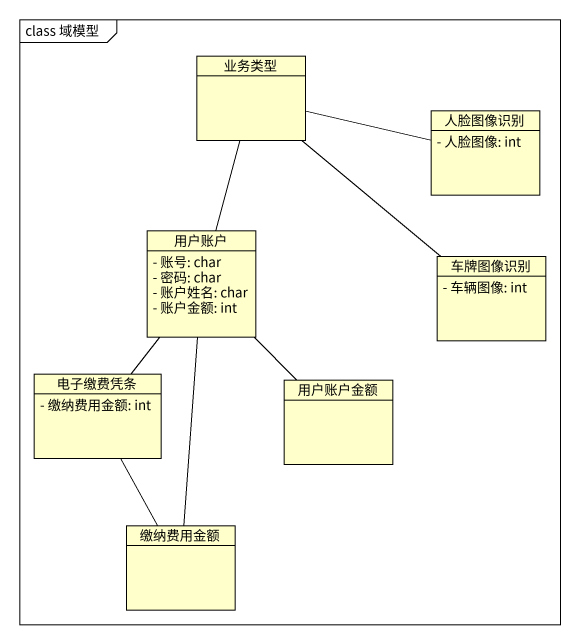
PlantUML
@startuml
mainframe class 域模型
hide circle
hide empty members
skinparam classAttributeIconSize 0
class 业务类型
class 人脸图像识别 {
  - 人脸图像: int
}
class 用户账户 {
  - 账号: char
  - 密码: char
  - 账户姓名: char
  - 账户金额: int
}
class 车牌图像识别 {
  - 车辆图像: int
}
class 电子缴费凭条 {
  - 缴纳费用金额: int
}
class 用户账户金额
class 缴纳费用金额
业务类型 -right- 人脸图像识别
业务类型 -- 用户账户
业务类型 -- 车牌图像识别
用户账户 -- 电子缴费凭条
用户账户 -- 用户账户金额
用户账户 -- 缴纳费用金额
电子缴费凭条 -- 缴纳费用金额
@enduml
